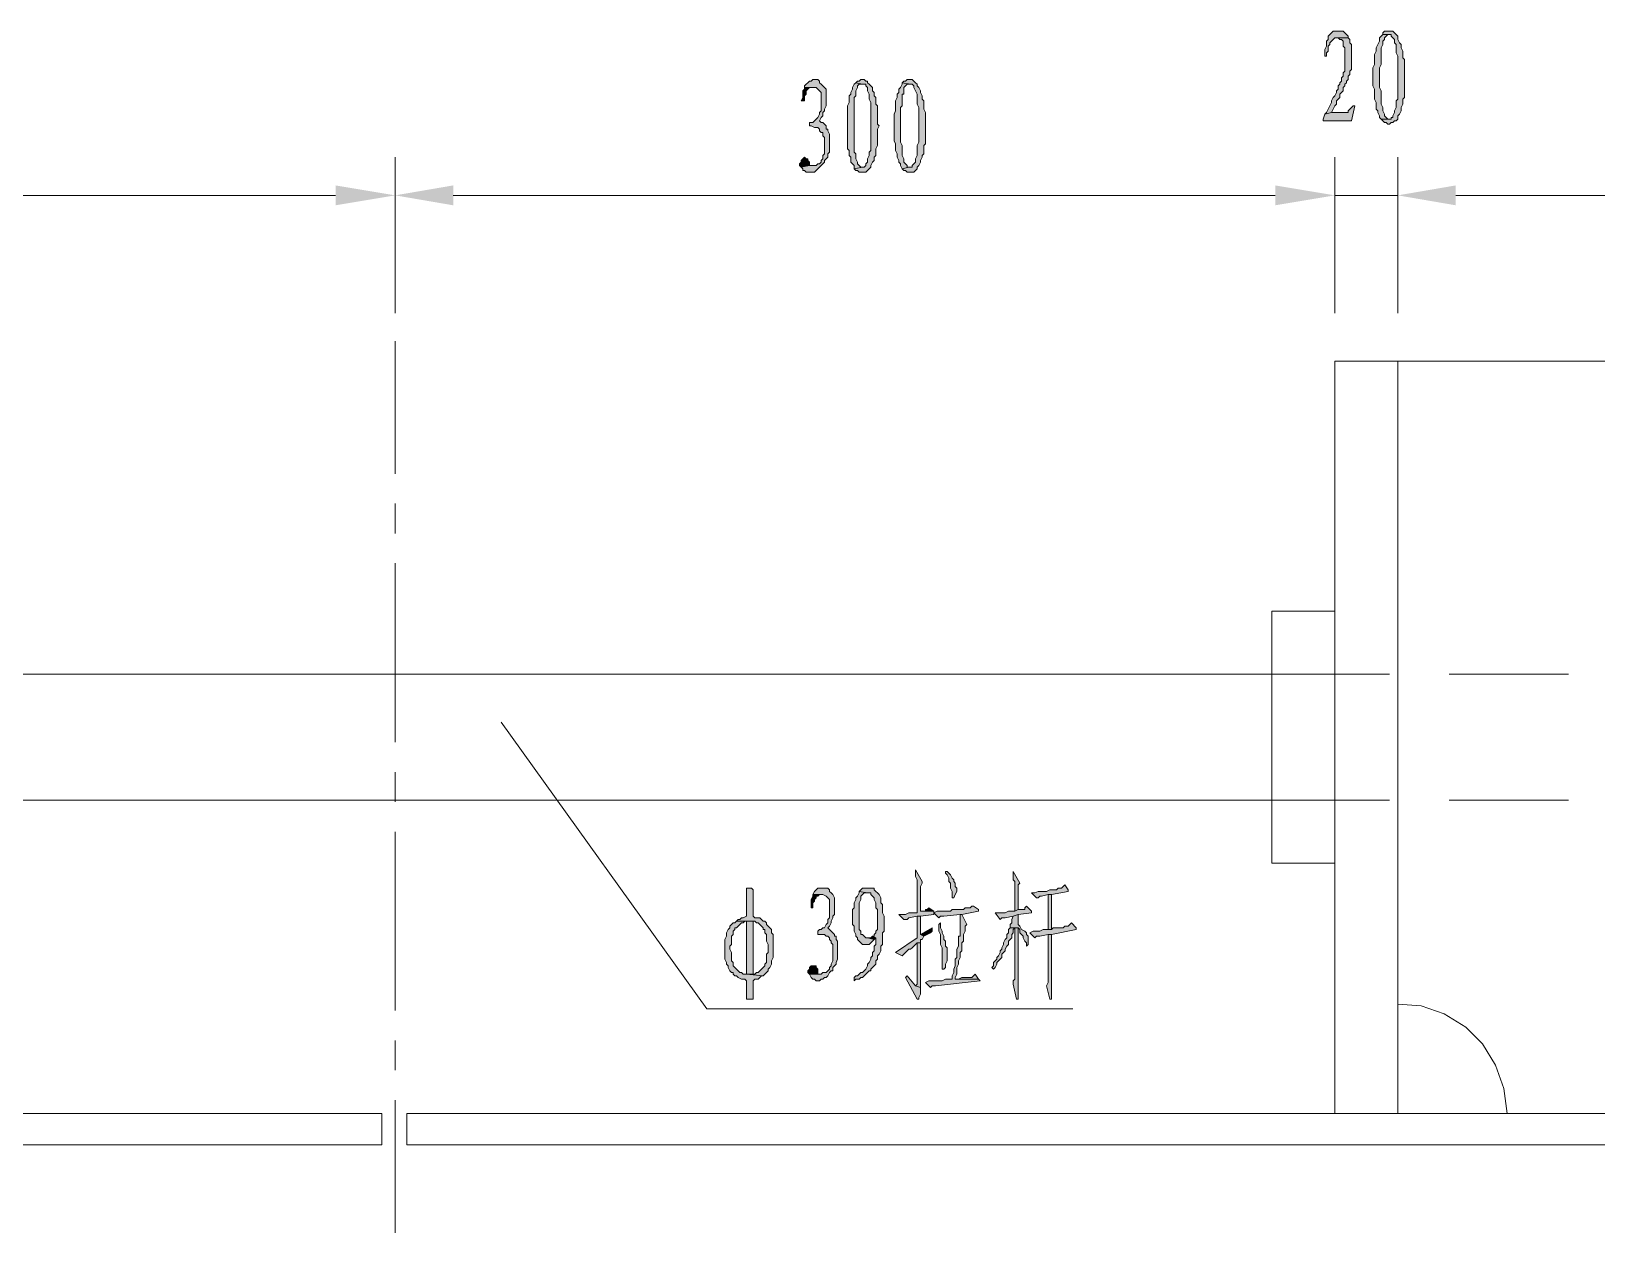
# Model space of a CAD drawing. Header units: millimetres. Extents: x 24 to 410, y 10 to 282.
# Drawn here: x 303.25 to 343.24, y 218.61 to 249.3 of the extents above; entities that cross this region are included whole.
import ezdxf

# ---------------------------------------------------------------- set-up
doc = ezdxf.new("R2010")
doc.units = ezdxf.units.MM

msp = doc.modelspace()

# ---------------------------------------------------------------- hatches: boundary and pattern name
h = msp.add_hatch(color=7)
h.dxf.hatch_style = 2
h.paths.add_polyline_path([(336.677, 249.301), (336.507667, 249.301), (336.465333, 249.258667), (336.423, 249.216333), (336.380667, 249.174), (336.380667, 249.089333), (336.338333, 249.047), (336.338333, 248.92), (336.296, 248.835333), (336.296, 248.666), (336.338333, 248.666), (336.338333, 248.750667), (336.380667, 248.793), (336.380667, 248.92), (336.423, 248.962333), (336.423, 249.004667), (336.465333, 249.047), (336.507667, 249.089333), (336.55, 249.131667), (336.592333, 249.131667), (336.888667, 249.131667), (336.888667, 249.174), (336.846333, 249.216333), (336.804, 249.258667), (336.761667, 249.301)])
h = msp.add_hatch(color=7)
h.dxf.hatch_style = 2
h.paths.add_polyline_path([(336.888667, 249.131667), (336.592333, 249.131667), (336.634667, 249.131667), (336.677, 249.089333), (336.719333, 249.089333), (336.761667, 249.047), (336.761667, 248.92), (336.804, 248.877667), (336.804, 248.285), (336.761667, 248.242667), (336.761667, 248.158), (336.719333, 248.115667), (336.719333, 248.031), (336.677, 247.988667), (336.677, 247.946333), (336.634667, 247.904), (336.634667, 247.819333), (336.592333, 247.777), (336.592333, 247.734667), (336.55, 247.65), (336.507667, 247.607667), (336.465333, 247.523), (336.465333, 247.480667), (336.423, 247.396), (336.380667, 247.311333), (336.338333, 247.226667), (336.296, 247.184333), (336.465333, 247.226667), (336.507667, 247.311333), (336.55, 247.396), (336.592333, 247.438333), (336.592333, 247.523), (336.634667, 247.565333), (336.677, 247.607667), (336.677, 247.692333), (336.719333, 247.734667), (336.761667, 247.777), (336.761667, 247.861667), (336.804, 247.904), (336.804, 247.946333), (336.846333, 247.988667), (336.846333, 248.031), (336.888667, 248.073333), (336.888667, 248.158), (336.931, 248.200333), (336.931, 248.285), (336.973333, 248.327333), (336.973333, 248.962333), (336.931, 249.004667), (336.931, 249.089333)])
h = msp.add_hatch(color=7)
h.dxf.hatch_style = 2
h.paths.add_polyline_path([(337.777667, 249.216333), (337.735333, 249.174), (337.693, 249.131667), (337.693, 249.047), (337.650667, 248.962333), (337.608333, 248.877667), (337.608333, 248.793), (337.566, 248.708333), (337.566, 248.454333), (337.523667, 248.369667), (337.523667, 247.904), (337.566, 247.819333), (337.566, 247.565333), (337.608333, 247.480667), (337.608333, 247.311333), (337.650667, 247.269), (337.650667, 247.226667), (337.693, 247.142), (337.693, 247.099667), (337.735333, 247.057333), (337.904667, 247.057333), (337.862333, 247.099667), (337.82, 247.142), (337.82, 247.184333), (337.777667, 247.269), (337.777667, 247.353667), (337.735333, 247.438333), (337.735333, 247.777), (337.693, 247.861667), (337.693, 248.369667), (337.735333, 248.454333), (337.735333, 248.877667), (337.777667, 248.962333), (337.777667, 249.047), (337.82, 249.089333), (337.82, 249.131667), (337.862333, 249.174), (337.904667, 249.216333), (337.947, 249.216333)])
h = msp.add_hatch(color=7)
h.dxf.hatch_style = 2
h.paths.add_polyline_path([(337.947, 249.301), (337.82, 249.301), (337.777667, 249.258667), (337.777667, 249.216333), (337.947, 249.216333), (337.989333, 249.216333), (337.989333, 249.174), (338.031667, 249.131667), (338.074, 249.089333), (338.074, 249.004667), (338.116333, 248.962333), (338.116333, 248.750667), (338.158667, 248.666), (338.158667, 248.115667), (338.158667, 247.565333), (338.116333, 247.523), (338.116333, 247.353667), (338.074, 247.269), (338.074, 247.226667), (338.031667, 247.142), (338.031667, 247.099667), (337.989333, 247.099667), (337.989333, 247.057333), (337.904667, 247.057333), (337.735333, 247.057333), (337.777667, 247.015), (337.82, 246.972667), (337.862333, 246.972667), (337.904667, 246.930333), (337.947, 246.930333), (337.989333, 246.972667), (338.031667, 246.972667), (338.074, 247.015), (338.116333, 247.015), (338.158667, 247.057333), (338.158667, 247.142), (338.201, 247.184333), (338.243333, 247.269), (338.243333, 247.353667), (338.285667, 247.438333), (338.285667, 247.565333), (338.328, 247.607667), (338.328, 248.581333), (338.285667, 248.623667), (338.285667, 248.793), (338.243333, 248.877667), (338.243333, 248.962333), (338.201, 249.004667), (338.158667, 249.089333), (338.158667, 249.174), (338.116333, 249.216333), (338.074, 249.258667), (338.031667, 249.301)])
h = msp.add_hatch(color=7)
h.dxf.hatch_style = 2
h.paths.add_polyline_path([(323.257333, 248.073333), (323.215, 248.073333), (323.172667, 248.031), (323.130333, 248.031), (323.088, 247.988667), (323.045667, 247.946333), (323.003333, 247.904), (323.003333, 247.861667), (323.215, 247.861667), (323.299667, 247.861667), (323.342, 247.819333), (323.384333, 247.777), (323.426667, 247.734667), (323.426667, 247.269), (323.384333, 247.226667), (323.384333, 247.184333), (323.342, 247.099667), (323.299667, 247.057333), (323.257333, 247.015), (323.215, 246.972667), (323.130333, 246.972667), (323.130333, 246.888), (323.172667, 246.888), (323.257333, 246.845667), (323.342, 246.845667), (323.384333, 246.803333), (323.384333, 246.761), (323.426667, 246.718667), (323.469, 246.718667), (323.469, 246.634), (323.511333, 246.591667), (323.511333, 246.168333), (323.469, 246.126), (323.469, 246.041333), (323.426667, 245.999), (323.426667, 245.956667), (323.384333, 245.914333), (323.342, 245.914333), (323.299667, 245.872), (323.130333, 245.872), (322.918667, 245.829667), (322.961, 245.787333), (322.961, 245.745), (323.003333, 245.745), (323.045667, 245.702667), (323.257333, 245.702667), (323.299667, 245.745), (323.342, 245.787333), (323.384333, 245.829667), (323.426667, 245.872), (323.469, 245.914333), (323.511333, 245.956667), (323.511333, 245.999), (323.553667, 246.041333), (323.596, 246.083667), (323.596, 246.168333), (323.638333, 246.210667), (323.638333, 246.676333), (323.596, 246.761), (323.596, 246.803333), (323.553667, 246.803333), (323.553667, 246.888), (323.511333, 246.930333), (323.469, 246.972667), (323.426667, 246.972667), (323.384333, 247.015), (323.426667, 247.099667), (323.469, 247.142), (323.469, 247.226667), (323.511333, 247.269), (323.511333, 247.311333), (323.553667, 247.396), (323.553667, 247.819333), (323.511333, 247.861667), (323.469, 247.904), (323.426667, 247.946333), (323.384333, 247.988667), (323.384333, 248.031), (323.342, 248.073333)])
h = msp.add_hatch(color=7)
h.dxf.hatch_style = 2
h.paths.add_polyline_path([(324.315667, 247.988667), (324.273333, 247.946333), (324.231, 247.861667), (324.231, 247.819333), (324.188667, 247.734667), (324.188667, 247.692333), (324.146333, 247.65), (324.146333, 247.480667), (324.104, 247.396), (324.104, 246.295333), (324.146333, 246.253), (324.146333, 246.126), (324.188667, 246.083667), (324.188667, 245.956667), (324.231, 245.914333), (324.273333, 245.872), (324.273333, 245.787333), (324.485, 245.829667), (324.442667, 245.829667), (324.400333, 245.872), (324.358, 245.914333), (324.358, 245.956667), (324.315667, 246.041333), (324.315667, 246.168333), (324.273333, 246.210667), (324.273333, 247.607667), (324.315667, 247.65), (324.315667, 247.777), (324.358, 247.861667), (324.358, 247.904), (324.400333, 247.946333), (324.485, 247.946333)])
h = msp.add_hatch(color=7)
h.dxf.hatch_style = 2
h.paths.add_polyline_path([(324.485, 248.073333), (324.442667, 248.073333), (324.400333, 248.031), (324.358, 248.031), (324.315667, 247.988667), (324.485, 247.946333), (324.569667, 247.946333), (324.569667, 247.904), (324.612, 247.861667), (324.612, 247.777), (324.654333, 247.692333), (324.654333, 247.565333), (324.696667, 247.480667), (324.696667, 246.888), (324.696667, 246.845667), (324.696667, 246.253), (324.654333, 246.210667), (324.654333, 246.126), (324.612, 246.041333), (324.612, 245.956667), (324.569667, 245.914333), (324.569667, 245.872), (324.527333, 245.829667), (324.485, 245.829667), (324.273333, 245.787333), (324.315667, 245.745), (324.358, 245.745), (324.400333, 245.702667), (324.569667, 245.702667), (324.612, 245.745), (324.654333, 245.787333), (324.696667, 245.829667), (324.696667, 245.872), (324.739, 245.956667), (324.781333, 245.999), (324.781333, 246.083667), (324.823667, 246.126), (324.823667, 246.295333), (324.866, 246.38), (324.866, 246.803333), (324.908333, 246.888), (324.866, 246.930333), (324.866, 247.396), (324.823667, 247.438333), (324.823667, 247.607667), (324.781333, 247.65), (324.781333, 247.734667), (324.739, 247.777), (324.739, 247.861667), (324.696667, 247.904), (324.654333, 247.946333), (324.612, 247.988667), (324.612, 248.031), (324.569667, 248.031), (324.527333, 248.073333)])
h = msp.add_hatch(color=7)
h.dxf.hatch_style = 2
h.paths.add_polyline_path([(325.501, 247.988667), (325.501, 247.946333), (325.458667, 247.861667), (325.416333, 247.819333), (325.416333, 247.734667), (325.374, 247.692333), (325.374, 247.607667), (325.331667, 247.523), (325.331667, 247.269), (325.289333, 247.184333), (325.289333, 246.507), (325.331667, 246.422333), (325.331667, 246.295333), (325.331667, 246.253), (325.374, 246.168333), (325.374, 246.083667), (325.416333, 245.999), (325.416333, 245.956667), (325.458667, 245.914333), (325.458667, 245.872), (325.501, 245.787333), (325.670333, 245.829667), (325.628, 245.829667), (325.628, 245.872), (325.585667, 245.914333), (325.543333, 245.956667), (325.543333, 246.041333), (325.501, 246.126), (325.501, 246.38), (325.458667, 246.464667), (325.458667, 247.353667), (325.501, 247.396), (325.501, 247.692333), (325.543333, 247.692333), (325.543333, 247.861667), (325.585667, 247.904), (325.628, 247.946333), (325.712667, 247.946333)])
h = msp.add_hatch(color=7)
h.dxf.hatch_style = 2
h.paths.add_polyline_path([(325.712667, 248.073333), (325.628, 248.073333), (325.585667, 248.031), (325.543333, 248.031), (325.501, 247.988667), (325.712667, 247.946333), (325.755, 247.946333), (325.797333, 247.904), (325.797333, 247.861667), (325.839667, 247.777), (325.882, 247.692333), (325.882, 247.438333), (325.924333, 247.353667), (325.924333, 246.888), (325.924333, 246.845667), (325.924333, 246.464667), (325.882, 246.38), (325.882, 246.126), (325.839667, 246.041333), (325.839667, 245.956667), (325.797333, 245.914333), (325.755, 245.872), (325.755, 245.829667), (325.712667, 245.829667), (325.670333, 245.829667), (325.501, 245.787333), (325.543333, 245.745), (325.585667, 245.745), (325.628, 245.702667), (325.797333, 245.702667), (325.839667, 245.745), (325.882, 245.787333), (325.882, 245.829667), (325.924333, 245.872), (325.966667, 245.956667), (325.966667, 245.999), (326.009, 246.083667), (326.009, 246.126), (326.051333, 246.168333), (326.051333, 246.38), (326.093667, 246.422333), (326.093667, 247.226667), (326.051333, 247.311333), (326.051333, 247.523), (326.009, 247.565333), (326.009, 247.65), (325.966667, 247.734667), (325.966667, 247.777), (325.924333, 247.861667), (325.882, 247.904), (325.882, 247.946333), (325.839667, 247.988667), (325.797333, 248.031), (325.755, 248.073333)])
h = msp.add_hatch(color=7)
h.dxf.hatch_style = 2
h.paths.add_polyline_path([(323.003333, 247.861667), (323.003333, 247.819333), (322.961, 247.777), (322.961, 247.607667), (322.918667, 247.523), (323.003333, 247.523), (323.003333, 247.565333), (323.003333, 247.65), (323.045667, 247.692333), (323.045667, 247.777), (323.088, 247.819333), (323.130333, 247.861667), (323.215, 247.861667)])
h = msp.add_hatch(color=7)
h.dxf.hatch_style = 2
h.paths.add_polyline_path([(337.058, 247.396), (337.015667, 247.396), (336.973333, 247.353667), (336.931, 247.311333), (336.888667, 247.269), (336.888667, 247.226667), (336.846333, 247.226667), (336.465333, 247.226667), (336.296, 247.184333), (336.253667, 247.057333), (336.253667, 247.015), (336.973333, 247.015)])
h = msp.add_hatch(color=7)
h.dxf.hatch_style = 2
h.paths.add_polyline_path([(323.003333, 246.083667), (322.961, 246.041333), (322.918667, 245.999), (322.918667, 245.956667), (322.876333, 245.914333), (322.876333, 245.872), (322.918667, 245.829667), (323.130333, 245.872), (323.130333, 245.956667), (323.088, 245.999), (323.088, 246.041333), (323.045667, 246.041333)])
h = msp.add_hatch(color=7)
h.dxf.hatch_style = 2
h.paths.add_polyline_path([(311.023, 245.364), (311.023, 244.856), (312.547, 245.11)])
h = msp.add_hatch(color=7)
h.dxf.hatch_style = 2
h.paths.add_polyline_path([(314.028667, 245.364), (314.028667, 244.856), (312.547, 245.11)])
h = msp.add_hatch(color=7)
h.dxf.hatch_style = 2
h.paths.add_polyline_path([(335.026, 245.364), (335.026, 244.856), (336.55, 245.11)])
h = msp.add_hatch(color=7)
h.dxf.hatch_style = 2
h.paths.add_polyline_path([(335.026, 245.364), (335.026, 244.856), (336.55, 245.11)])
h = msp.add_hatch(color=7)
h.dxf.hatch_style = 2
h.paths.add_polyline_path([(339.640333, 245.364), (339.640333, 244.856), (338.158667, 245.11)])
h = msp.add_hatch(color=7)
h.dxf.hatch_style = 2
h.paths.add_polyline_path([(339.640333, 245.364), (339.640333, 244.856), (338.158667, 245.11)])
h = msp.add_hatch(color=7)
h.dxf.hatch_style = 2
h.paths.add_polyline_path([(325.839667, 227.880333), (325.839667, 227.711), (325.882, 227.626333), (325.882, 226.779667), (325.839667, 226.779667), (325.670333, 226.779667), (325.585667, 226.737333), (325.416333, 226.737333), (325.543333, 226.610333), (325.628, 226.610333), (325.670333, 226.652667), (325.882, 226.695), (325.966667, 226.695), (326.305333, 226.737333), (326.305333, 226.822), (325.966667, 226.822), (325.966667, 226.864333), (325.966667, 227.457), (326.009, 227.541667), (326.009, 227.584)])
h = msp.add_hatch(color=7)
h.dxf.hatch_style = 2
h.paths.add_polyline_path([(326.644, 227.838), (326.601667, 227.838), (326.601667, 227.795667), (326.644, 227.753333), (326.686333, 227.668667), (326.686333, 227.584), (326.728667, 227.541667), (326.728667, 227.414667), (326.771, 227.33), (326.771, 227.160667), (326.813333, 227.160667), (326.855667, 227.245333), (326.898, 227.33), (326.898, 227.414667), (326.855667, 227.457), (326.855667, 227.541667), (326.813333, 227.584), (326.813333, 227.626333), (326.771, 227.668667), (326.728667, 227.753333), (326.686333, 227.795667)])
h = msp.add_hatch(color=7)
h.dxf.hatch_style = 2
h.paths.add_polyline_path([(328.337333, 227.838), (328.337333, 227.626333), (328.379667, 227.584), (328.379667, 226.822), (328.464333, 226.864333), (328.464333, 227.076), (328.464333, 227.118333), (328.464333, 227.499333), (328.506667, 227.541667)])
h = msp.add_hatch(color=7)
h.dxf.hatch_style = 2
h.paths.add_polyline_path([(321.606333, 227.414667), (321.521667, 227.414667), (321.521667, 227.372333), (321.521667, 226.695), (321.437, 226.652667), (321.394667, 226.652667), (321.352333, 226.610333), (321.31, 226.610333), (321.267667, 226.568), (321.733333, 226.568), (321.775667, 226.525667), (321.818, 226.525667), (321.860333, 226.483333), (321.902667, 226.441), (321.945, 226.398667), (321.945, 226.356333), (321.987333, 226.356333), (321.987333, 226.271667), (322.029667, 226.229333), (322.029667, 226.06), (322.072, 225.975333), (322.072, 225.763667), (322.029667, 225.721333), (322.029667, 225.509667), (321.987333, 225.467333), (321.987333, 225.425), (321.945, 225.382667), (321.902667, 225.340333), (321.860333, 225.298), (321.818, 225.255667), (321.775667, 225.255667), (321.733333, 225.213333), (321.521667, 225.213333), (321.945, 225.171), (321.987333, 225.213333), (322.029667, 225.255667), (322.072, 225.298), (322.072, 225.340333), (322.114333, 225.382667), (322.156667, 225.467333), (322.156667, 225.552), (322.199, 225.636667), (322.199, 226.229333), (322.156667, 226.271667), (322.156667, 226.356333), (322.114333, 226.398667), (322.072, 226.441), (322.029667, 226.483333), (322.029667, 226.525667), (321.987333, 226.568), (321.945, 226.568), (321.902667, 226.610333), (321.860333, 226.652667), (321.733333, 226.652667), (321.691, 226.695), (321.691, 227.372333), (321.648667, 227.414667)])
h = msp.add_hatch(color=7)
h.dxf.hatch_style = 2
h.paths.add_polyline_path([(323.469, 227.414667), (323.342, 227.414667), (323.299667, 227.372333), (323.257333, 227.33), (323.215, 227.245333), (323.469, 227.245333), (323.553667, 227.203), (323.596, 227.160667), (323.638333, 227.118333), (323.638333, 226.652667), (323.596, 226.610333), (323.596, 226.525667), (323.553667, 226.483333), (323.511333, 226.398667), (323.469, 226.398667), (323.426667, 226.356333), (323.384333, 226.356333), (323.342, 226.314), (323.342, 226.229333), (323.384333, 226.229333), (323.511333, 226.229333), (323.553667, 226.187), (323.596, 226.187), (323.638333, 226.144667), (323.638333, 226.102333), (323.680667, 226.06), (323.680667, 226.017667), (323.723, 225.975333), (323.723, 225.552), (323.680667, 225.467333), (323.680667, 225.425), (323.638333, 225.382667), (323.638333, 225.340333), (323.596, 225.298), (323.553667, 225.255667), (323.469, 225.255667), (323.426667, 225.213333), (323.130333, 225.213333), (323.172667, 225.128667), (323.215, 225.086333), (323.257333, 225.086333), (323.299667, 225.044), (323.384333, 225.044), (323.426667, 225.086333), (323.469, 225.086333), (323.511333, 225.128667), (323.553667, 225.128667), (323.596, 225.171), (323.638333, 225.255667), (323.680667, 225.298), (323.723, 225.298), (323.723, 225.382667), (323.765333, 225.425), (323.807667, 225.467333), (323.807667, 225.509667), (323.85, 225.594333), (323.85, 226.06), (323.807667, 226.102333), (323.807667, 226.187), (323.765333, 226.187), (323.765333, 226.229333), (323.723, 226.271667), (323.680667, 226.314), (323.638333, 226.356333), (323.596, 226.398667), (323.638333, 226.441), (323.680667, 226.525667), (323.680667, 226.568), (323.723, 226.652667), (323.723, 226.695), (323.765333, 226.737333), (323.765333, 227.160667), (323.723, 227.245333), (323.680667, 227.287667), (323.638333, 227.33), (323.638333, 227.372333), (323.596, 227.414667)])
h = msp.add_hatch(color=7)
h.dxf.hatch_style = 2
h.paths.add_polyline_path([(323.215, 227.245333), (323.215, 227.203), (323.172667, 227.118333), (323.172667, 226.906667), (323.215, 226.906667), (323.215, 227.033667), (323.257333, 227.076), (323.257333, 227.118333), (323.299667, 227.160667), (323.299667, 227.203), (323.342, 227.203), (323.384333, 227.245333), (323.426667, 227.245333)])
h = msp.add_hatch(color=7)
h.dxf.hatch_style = 2
h.paths.add_polyline_path([(324.400333, 227.33), (324.400333, 227.287667), (324.358, 227.203), (324.315667, 227.160667), (324.315667, 227.118333), (324.273333, 227.033667), (324.273333, 226.906667), (324.231, 226.864333), (324.231, 226.483333), (324.273333, 226.441), (324.273333, 226.314), (324.315667, 226.229333), (324.315667, 226.187), (324.358, 226.144667), (324.358, 226.102333), (324.400333, 226.06), (324.442667, 226.017667), (324.485, 225.975333), (324.569667, 225.975333), (324.612, 225.975333), (324.654333, 225.975333), (324.696667, 226.017667), (324.739, 226.06), (324.781333, 226.102333), (324.612, 226.144667), (324.569667, 226.144667), (324.527333, 226.187), (324.485, 226.229333), (324.442667, 226.229333), (324.442667, 226.271667), (324.442667, 226.314), (324.400333, 226.356333), (324.400333, 227.033667), (324.442667, 227.118333), (324.442667, 227.203), (324.485, 227.245333), (324.527333, 227.287667), (324.612, 227.287667)])
h = msp.add_hatch(color=7)
h.dxf.hatch_style = 2
h.paths.add_polyline_path([(324.654333, 227.414667), (324.485, 227.414667), (324.442667, 227.372333), (324.400333, 227.33), (324.612, 227.287667), (324.696667, 227.287667), (324.696667, 227.245333), (324.739, 227.203), (324.781333, 227.160667), (324.781333, 227.118333), (324.823667, 227.033667), (324.823667, 226.906667), (324.866, 226.864333), (324.866, 226.356333), (324.823667, 226.314), (324.823667, 226.271667), (324.781333, 226.229333), (324.781333, 226.187), (324.739, 226.187), (324.823667, 226.144667), (324.823667, 225.975333), (324.781333, 225.933), (324.781333, 225.806), (324.739, 225.763667), (324.739, 225.679), (324.696667, 225.636667), (324.696667, 225.594333), (324.654333, 225.509667), (324.612, 225.467333), (324.612, 225.425), (324.569667, 225.340333), (324.527333, 225.298), (324.485, 225.255667), (324.442667, 225.255667), (324.400333, 225.213333), (324.358, 225.171), (324.315667, 225.171), (324.273333, 225.128667), (324.273333, 225.044), (324.315667, 225.086333), (324.400333, 225.086333), (324.442667, 225.128667), (324.485, 225.128667), (324.527333, 225.171), (324.569667, 225.213333), (324.612, 225.255667), (324.654333, 225.298), (324.696667, 225.298), (324.696667, 225.340333), (324.739, 225.382667), (324.781333, 225.425), (324.823667, 225.467333), (324.823667, 225.552), (324.866, 225.594333), (324.866, 225.679), (324.908333, 225.721333), (324.950667, 225.806), (324.950667, 225.933), (324.993, 225.975333), (324.993, 226.271667), (325.035333, 226.314), (325.035333, 226.695), (324.993, 226.779667), (324.993, 226.991333), (324.950667, 227.033667), (324.950667, 227.160667), (324.908333, 227.245333), (324.866, 227.287667), (324.823667, 227.33), (324.781333, 227.372333), (324.781333, 227.414667), (324.739, 227.414667)])
h = msp.add_hatch(color=7)
h.dxf.hatch_style = 2
h.paths.add_polyline_path([(329.649667, 227.499333), (329.607333, 227.457), (329.565, 227.414667), (329.480333, 227.414667), (329.438, 227.372333), (329.268667, 227.372333), (329.184, 227.33), (328.972333, 227.33), (328.887667, 227.287667), (328.803, 227.287667), (328.93, 227.160667), (328.972333, 227.160667), (329.014667, 227.203), (329.057, 227.203), (329.226333, 227.245333), (329.311, 227.245333), (329.734333, 227.33), (329.734333, 227.372333)])
h = msp.add_hatch(color=7)
h.dxf.hatch_style = 2
h.paths.add_polyline_path([(329.311, 227.245333), (329.226333, 227.245333), (329.226333, 227.118333), (329.226333, 226.356333), (329.311, 226.356333)])
h = msp.add_hatch(color=7)
h.dxf.hatch_style = 2
h.paths.add_polyline_path([(326.178333, 226.906667), (326.136, 226.864333), (326.093667, 226.864333), (326.093667, 226.822), (325.966667, 226.822), (326.305333, 226.822)])
h = msp.add_hatch(color=7)
h.dxf.hatch_style = 2
h.paths.add_polyline_path([(327.025, 226.737333), (326.982667, 226.737333), (326.982667, 226.695), (326.982667, 226.187), (326.940333, 226.187), (326.940333, 225.933), (326.898, 225.848333), (326.898, 225.636667), (326.855667, 225.594333), (326.855667, 225.425), (326.813333, 225.340333), (326.813333, 225.255667), (326.771, 225.171), (326.771, 225.086333), (326.728667, 225.086333), (326.601667, 225.086333), (326.517, 225.044), (326.178333, 225.044), (326.093667, 225.001667), (326.220667, 224.874667), (326.263, 224.917), (326.347667, 224.917), (327.490667, 225.044), (327.448333, 225.086333), (326.855667, 225.086333), (326.855667, 225.128667), (326.898, 225.213333), (326.898, 225.382667), (326.940333, 225.467333), (326.940333, 225.552), (326.982667, 225.636667), (326.982667, 225.763667), (327.025, 225.806), (327.025, 226.017667), (327.067333, 226.06), (327.067333, 226.229333), (327.109667, 226.314), (327.109667, 226.441), (327.152, 226.483333)])
h = msp.add_hatch(color=7)
h.dxf.hatch_style = 2
h.paths.add_polyline_path([(327.321333, 226.949), (327.279, 226.949), (327.236667, 226.906667), (327.109667, 226.906667), (327.067333, 226.864333), (326.771, 226.864333), (326.728667, 226.822), (326.39, 226.822), (326.305333, 226.779667), (326.432333, 226.652667), (326.474667, 226.695), (326.517, 226.695), (326.559333, 226.695), (326.982667, 226.737333), (327.025, 226.737333), (327.448333, 226.822), (327.448333, 226.864333)])
h = msp.add_hatch(color=7)
h.dxf.hatch_style = 2
h.paths.add_polyline_path([(328.676, 226.949), (328.633667, 226.906667), (328.633667, 226.864333), (328.591333, 226.864333), (328.464333, 226.864333), (328.379667, 226.822), (328.210333, 226.822), (328.125667, 226.779667), (327.871667, 226.779667), (327.998667, 226.610333), (328.041, 226.652667), (328.125667, 226.652667), (328.337333, 226.695), (328.464333, 226.737333), (328.803, 226.779667), (328.803, 226.822)])
h = msp.add_hatch(color=7)
h.dxf.hatch_style = 2
h.paths.add_polyline_path([(328.464333, 226.737333), (328.337333, 226.695), (328.295, 226.610333), (328.295, 226.525667), (328.252667, 226.483333), (328.252667, 226.398667), (328.464333, 226.398667), (328.506667, 226.356333), (328.506667, 226.271667), (328.549, 226.229333), (328.591333, 226.187), (328.591333, 226.144667), (328.633667, 226.06), (328.676, 226.017667), (328.676, 225.933), (328.718333, 225.975333), (328.718333, 226.187), (328.676, 226.229333), (328.676, 226.271667), (328.633667, 226.314), (328.549, 226.356333), (328.506667, 226.441), (328.464333, 226.483333)])
h = msp.add_hatch(color=7)
h.dxf.hatch_style = 2
h.paths.add_polyline_path([(321.267667, 226.568), (321.225333, 226.525667), (321.183, 226.525667), (321.140667, 226.483333), (321.098333, 226.441), (321.098333, 226.398667), (321.056, 226.356333), (321.013667, 226.271667), (321.013667, 226.187), (320.971333, 226.102333), (320.971333, 225.594333), (321.013667, 225.509667), (321.013667, 225.467333), (321.056, 225.425), (321.056, 225.382667), (321.098333, 225.298), (321.140667, 225.255667), (321.183, 225.255667), (321.183, 225.213333), (321.225333, 225.171), (321.267667, 225.171), (321.31, 225.128667), (321.394667, 225.086333), (321.479333, 225.086333), (321.521667, 225.044), (321.521667, 224.578333), (321.691, 224.578333), (321.691, 225.044), (321.733333, 225.086333), (321.818, 225.086333), (321.860333, 225.128667), (321.902667, 225.171), (321.945, 225.171), (321.521667, 225.213333), (321.437, 225.213333), (321.394667, 225.255667), (321.352333, 225.255667), (321.31, 225.298), (321.267667, 225.340333), (321.225333, 225.382667), (321.183, 225.425), (321.183, 225.509667), (321.140667, 225.552), (321.140667, 225.763667), (321.098333, 225.848333), (321.098333, 225.933), (321.140667, 225.975333), (321.140667, 226.187), (321.183, 226.229333), (321.183, 226.314), (321.225333, 226.356333), (321.225333, 226.398667), (321.267667, 226.398667), (321.31, 226.441), (321.352333, 226.483333), (321.394667, 226.525667), (321.437, 226.525667), (321.479333, 226.568), (321.521667, 226.568)])
h = msp.add_hatch(color=7)
h.dxf.hatch_style = 2
h.paths.add_polyline_path([(321.521667, 226.568), (321.521667, 225.213333), (321.691, 225.213333), (321.691, 225.467333), (321.691, 225.509667), (321.691, 226.568)])
h = msp.add_hatch(color=7)
h.dxf.hatch_style = 2
h.paths.add_polyline_path([(325.966667, 226.695), (325.882, 226.695), (325.882, 226.144667), (325.331667, 225.763667), (325.501, 225.679), (325.543333, 225.721333), (325.585667, 225.763667), (325.628, 225.806), (325.670333, 225.848333), (325.712667, 225.848333), (325.755, 225.890667), (325.797333, 225.933), (325.839667, 225.975333), (325.882, 226.017667), (325.966667, 226.017667), (325.966667, 226.102333), (326.009, 226.102333), (326.051333, 226.187), (325.966667, 226.229333), (325.966667, 226.398667), (325.966667, 226.483333)])
h = msp.add_hatch(color=7)
h.dxf.hatch_style = 2
h.paths.add_polyline_path([(326.263, 226.398667), (325.966667, 226.229333), (326.051333, 226.187), (326.136, 226.229333), (326.220667, 226.271667), (326.263, 226.314)])
h = msp.add_hatch(color=7)
h.dxf.hatch_style = 2
h.paths.add_polyline_path([(326.474667, 226.525667), (326.432333, 226.483333), (326.432333, 226.314), (326.474667, 226.229333), (326.474667, 225.975333), (326.517, 225.890667), (326.517, 225.340333), (326.559333, 225.340333), (326.601667, 225.382667), (326.601667, 225.467333), (326.644, 225.552), (326.644, 225.636667), (326.644, 225.679), (326.644, 225.890667), (326.601667, 225.933), (326.601667, 226.06), (326.559333, 226.102333), (326.559333, 226.187), (326.517, 226.271667), (326.517, 226.314), (326.474667, 226.398667)])
h = msp.add_hatch(color=7)
h.dxf.hatch_style = 2
h.paths.add_polyline_path([(328.252667, 226.398667), (328.210333, 226.356333), (328.210333, 226.271667), (328.168, 226.229333), (328.168, 226.144667), (328.125667, 226.102333), (328.083333, 226.017667), (328.083333, 225.975333), (328.041, 225.890667), (328.041, 225.848333), (327.998667, 225.806), (327.998667, 225.763667), (327.956333, 225.679), (327.914, 225.636667), (327.914, 225.594333), (327.871667, 225.552), (327.829333, 225.509667), (327.829333, 225.425), (327.787, 225.382667), (327.829333, 225.340333), (327.871667, 225.382667), (327.914, 225.467333), (327.914, 225.509667), (327.956333, 225.552), (327.998667, 225.594333), (328.041, 225.636667), (328.041, 225.721333), (328.083333, 225.763667), (328.125667, 225.806), (328.125667, 225.848333), (328.168, 225.933), (328.210333, 225.975333), (328.210333, 226.06), (328.252667, 226.102333), (328.295, 226.144667), (328.295, 226.229333), (328.337333, 226.271667), (328.337333, 226.356333), (328.379667, 226.398667), (328.464333, 226.398667)])
h = msp.add_hatch(color=7)
h.dxf.hatch_style = 2
h.paths.add_polyline_path([(328.464333, 226.398667), (328.379667, 226.398667), (328.379667, 226.314), (328.379667, 225.086333), (328.337333, 225.044), (328.337333, 224.959333), (328.422, 224.578333), (328.464333, 224.578333), (328.464333, 225.001667)])
h = msp.add_hatch(color=7)
h.dxf.hatch_style = 2
h.paths.add_polyline_path([(329.819, 226.525667), (329.734333, 226.441), (329.649667, 226.441), (329.607333, 226.398667), (329.353333, 226.398667), (329.311, 226.356333), (329.099333, 226.356333), (329.014667, 226.314), (328.845333, 226.314), (328.760667, 226.271667), (328.887667, 226.144667), (328.93, 226.187), (328.972333, 226.187), (329.014667, 226.187), (329.226333, 226.229333), (329.311, 226.229333), (329.946, 226.356333), (329.946, 226.398667)])
h = msp.add_hatch(color=7)
h.dxf.hatch_style = 2
h.paths.add_polyline_path([(324.739, 226.187), (324.696667, 226.144667), (324.612, 226.144667), (324.781333, 226.102333), (324.823667, 226.144667)])
h = msp.add_hatch(color=7)
h.dxf.hatch_style = 2
h.paths.add_polyline_path([(325.966667, 226.017667), (325.882, 226.017667), (325.882, 225.171), (325.882, 224.959333), (325.839667, 224.917), (325.966667, 224.874667)])
h = msp.add_hatch(color=7)
h.dxf.hatch_style = 2
h.paths.add_polyline_path([(329.311, 226.229333), (329.226333, 226.229333), (329.226333, 226.102333), (329.226333, 225.086333), (329.226333, 225.044), (329.226333, 225.001667), (329.184, 224.917), (329.268667, 224.578333), (329.311, 224.578333), (329.311, 224.959333)])
h = msp.add_hatch(color=7)
h.dxf.hatch_style = 2
h.paths.add_polyline_path([(323.215, 225.425), (323.172667, 225.425), (323.130333, 225.382667), (323.130333, 225.340333), (323.088, 225.298), (323.088, 225.255667), (323.130333, 225.213333), (323.342, 225.213333), (323.342, 225.255667), (323.342, 225.340333), (323.299667, 225.382667), (323.299667, 225.425), (323.257333, 225.425)])
h = msp.add_hatch(color=7)
h.dxf.hatch_style = 2
h.paths.add_polyline_path([(325.628, 225.171), (325.585667, 225.128667), (325.882, 224.578333), (325.924333, 224.578333), (325.924333, 224.620667), (325.966667, 224.705333), (325.966667, 224.874667), (325.839667, 224.917)])
h = msp.add_hatch(color=7)
h.dxf.hatch_style = 2
h.paths.add_polyline_path([(327.363667, 225.213333), (327.321333, 225.171), (327.279, 225.128667), (327.025, 225.128667), (326.940333, 225.086333), (326.855667, 225.086333), (327.448333, 225.086333)])

# ---------------------------------------------------------------- linework, layer by layer
at = {"color": 7, "lineweight": 0}
for points in [[(336.677, 249.301), (336.507667, 249.301), (336.465333, 249.258667), (336.423, 249.216333), (336.380667, 249.174), (336.380667, 249.089333), (336.338333, 249.047), (336.338333, 248.92), (336.296, 248.835333), (336.296, 248.666), (336.338333, 248.666), (336.338333, 248.750667), (336.380667, 248.793), (336.380667, 248.92), (336.423, 248.962333), (336.423, 249.004667), (336.465333, 249.047), (336.507667, 249.089333), (336.55, 249.131667), (336.592333, 249.131667), (336.888667, 249.131667), (336.888667, 249.174), (336.846333, 249.216333), (336.804, 249.258667), (336.761667, 249.301)], [(336.888667, 249.131667), (336.592333, 249.131667), (336.634667, 249.131667), (336.677, 249.089333), (336.719333, 249.089333), (336.761667, 249.047), (336.761667, 248.92), (336.804, 248.877667), (336.804, 248.285), (336.761667, 248.242667), (336.761667, 248.158), (336.719333, 248.115667), (336.719333, 248.031), (336.677, 247.988667), (336.677, 247.946333), (336.634667, 247.904), (336.634667, 247.819333), (336.592333, 247.777), (336.592333, 247.734667), (336.55, 247.65), (336.507667, 247.607667), (336.465333, 247.523), (336.465333, 247.480667), (336.423, 247.396), (336.380667, 247.311333), (336.338333, 247.226667), (336.296, 247.184333), (336.465333, 247.226667), (336.507667, 247.311333), (336.55, 247.396), (336.592333, 247.438333), (336.592333, 247.523), (336.634667, 247.565333), (336.677, 247.607667), (336.677, 247.692333), (336.719333, 247.734667), (336.761667, 247.777), (336.761667, 247.861667), (336.804, 247.904), (336.804, 247.946333), (336.846333, 247.988667), (336.846333, 248.031), (336.888667, 248.073333), (336.888667, 248.158), (336.931, 248.200333), (336.931, 248.285), (336.973333, 248.327333), (336.973333, 248.962333), (336.931, 249.004667), (336.931, 249.089333)], [(337.777667, 249.216333), (337.735333, 249.174), (337.693, 249.131667), (337.693, 249.047), (337.650667, 248.962333), (337.608333, 248.877667), (337.608333, 248.793), (337.566, 248.708333), (337.566, 248.454333), (337.523667, 248.369667), (337.523667, 247.904), (337.566, 247.819333), (337.566, 247.565333), (337.608333, 247.480667), (337.608333, 247.311333), (337.650667, 247.269), (337.650667, 247.226667), (337.693, 247.142), (337.693, 247.099667), (337.735333, 247.057333), (337.904667, 247.057333), (337.862333, 247.099667), (337.82, 247.142), (337.82, 247.184333), (337.777667, 247.269), (337.777667, 247.353667), (337.735333, 247.438333), (337.735333, 247.777), (337.693, 247.861667), (337.693, 248.369667), (337.735333, 248.454333), (337.735333, 248.877667), (337.777667, 248.962333), (337.777667, 249.047), (337.82, 249.089333), (337.82, 249.131667), (337.862333, 249.174), (337.904667, 249.216333), (337.947, 249.216333)], [(337.947, 249.301), (337.82, 249.301), (337.777667, 249.258667), (337.777667, 249.216333), (337.947, 249.216333), (337.989333, 249.216333), (337.989333, 249.174), (338.031667, 249.131667), (338.074, 249.089333), (338.074, 249.004667), (338.116333, 248.962333), (338.116333, 248.750667), (338.158667, 248.666), (338.158667, 248.115667), (338.158667, 247.565333), (338.116333, 247.523), (338.116333, 247.353667), (338.074, 247.269), (338.074, 247.226667), (338.031667, 247.142), (338.031667, 247.099667), (337.989333, 247.099667), (337.989333, 247.057333), (337.904667, 247.057333), (337.735333, 247.057333), (337.777667, 247.015), (337.82, 246.972667), (337.862333, 246.972667), (337.904667, 246.930333), (337.947, 246.930333), (337.989333, 246.972667), (338.031667, 246.972667), (338.074, 247.015), (338.116333, 247.015), (338.158667, 247.057333), (338.158667, 247.142), (338.201, 247.184333), (338.243333, 247.269), (338.243333, 247.353667), (338.285667, 247.438333), (338.285667, 247.565333), (338.328, 247.607667), (338.328, 248.581333), (338.285667, 248.623667), (338.285667, 248.793), (338.243333, 248.877667), (338.243333, 248.962333), (338.201, 249.004667), (338.158667, 249.089333), (338.158667, 249.174), (338.116333, 249.216333), (338.074, 249.258667), (338.031667, 249.301)], [(323.257333, 248.073333), (323.215, 248.073333), (323.172667, 248.031), (323.130333, 248.031), (323.088, 247.988667), (323.045667, 247.946333), (323.003333, 247.904), (323.003333, 247.861667), (323.215, 247.861667), (323.299667, 247.861667), (323.342, 247.819333), (323.384333, 247.777), (323.426667, 247.734667), (323.426667, 247.269), (323.384333, 247.226667), (323.384333, 247.184333), (323.342, 247.099667), (323.299667, 247.057333), (323.257333, 247.015), (323.215, 246.972667), (323.130333, 246.972667), (323.130333, 246.888), (323.172667, 246.888), (323.257333, 246.845667), (323.342, 246.845667), (323.384333, 246.803333), (323.384333, 246.761), (323.426667, 246.718667), (323.469, 246.718667), (323.469, 246.634), (323.511333, 246.591667), (323.511333, 246.168333), (323.469, 246.126), (323.469, 246.041333), (323.426667, 245.999), (323.426667, 245.956667), (323.384333, 245.914333), (323.342, 245.914333), (323.299667, 245.872), (323.130333, 245.872), (322.918667, 245.829667), (322.961, 245.787333), (322.961, 245.745), (323.003333, 245.745), (323.045667, 245.702667), (323.257333, 245.702667), (323.299667, 245.745), (323.342, 245.787333), (323.384333, 245.829667), (323.426667, 245.872), (323.469, 245.914333), (323.511333, 245.956667), (323.511333, 245.999), (323.553667, 246.041333), (323.596, 246.083667), (323.596, 246.168333), (323.638333, 246.210667), (323.638333, 246.676333), (323.596, 246.761), (323.596, 246.803333), (323.553667, 246.803333), (323.553667, 246.888), (323.511333, 246.930333), (323.469, 246.972667), (323.426667, 246.972667), (323.384333, 247.015), (323.426667, 247.099667), (323.469, 247.142), (323.469, 247.226667), (323.511333, 247.269), (323.511333, 247.311333), (323.553667, 247.396), (323.553667, 247.819333), (323.511333, 247.861667), (323.469, 247.904), (323.426667, 247.946333), (323.384333, 247.988667), (323.384333, 248.031), (323.342, 248.073333)], [(324.315667, 247.988667), (324.273333, 247.946333), (324.231, 247.861667), (324.231, 247.819333), (324.188667, 247.734667), (324.188667, 247.692333), (324.146333, 247.65), (324.146333, 247.480667), (324.104, 247.396), (324.104, 246.295333), (324.146333, 246.253), (324.146333, 246.126), (324.188667, 246.083667), (324.188667, 245.956667), (324.231, 245.914333), (324.273333, 245.872), (324.273333, 245.787333), (324.485, 245.829667), (324.442667, 245.829667), (324.400333, 245.872), (324.358, 245.914333), (324.358, 245.956667), (324.315667, 246.041333), (324.315667, 246.168333), (324.273333, 246.210667), (324.273333, 247.607667), (324.315667, 247.65), (324.315667, 247.777), (324.358, 247.861667), (324.358, 247.904), (324.400333, 247.946333), (324.485, 247.946333)], [(324.485, 248.073333), (324.442667, 248.073333), (324.400333, 248.031), (324.358, 248.031), (324.315667, 247.988667), (324.485, 247.946333), (324.569667, 247.946333), (324.569667, 247.904), (324.612, 247.861667), (324.612, 247.777), (324.654333, 247.692333), (324.654333, 247.565333), (324.696667, 247.480667), (324.696667, 246.888), (324.696667, 246.845667), (324.696667, 246.253), (324.654333, 246.210667), (324.654333, 246.126), (324.612, 246.041333), (324.612, 245.956667), (324.569667, 245.914333), (324.569667, 245.872), (324.527333, 245.829667), (324.485, 245.829667), (324.273333, 245.787333), (324.315667, 245.745), (324.358, 245.745), (324.400333, 245.702667), (324.569667, 245.702667), (324.612, 245.745), (324.654333, 245.787333), (324.696667, 245.829667), (324.696667, 245.872), (324.739, 245.956667), (324.781333, 245.999), (324.781333, 246.083667), (324.823667, 246.126), (324.823667, 246.295333), (324.866, 246.38), (324.866, 246.803333), (324.908333, 246.888), (324.866, 246.930333), (324.866, 247.396), (324.823667, 247.438333), (324.823667, 247.607667), (324.781333, 247.65), (324.781333, 247.734667), (324.739, 247.777), (324.739, 247.861667), (324.696667, 247.904), (324.654333, 247.946333), (324.612, 247.988667), (324.612, 248.031), (324.569667, 248.031), (324.527333, 248.073333)], [(325.501, 247.988667), (325.501, 247.946333), (325.458667, 247.861667), (325.416333, 247.819333), (325.416333, 247.734667), (325.374, 247.692333), (325.374, 247.607667), (325.331667, 247.523), (325.331667, 247.269), (325.289333, 247.184333), (325.289333, 246.507), (325.331667, 246.422333), (325.331667, 246.295333), (325.331667, 246.253), (325.374, 246.168333), (325.374, 246.083667), (325.416333, 245.999), (325.416333, 245.956667), (325.458667, 245.914333), (325.458667, 245.872), (325.501, 245.787333), (325.670333, 245.829667), (325.628, 245.829667), (325.628, 245.872), (325.585667, 245.914333), (325.543333, 245.956667), (325.543333, 246.041333), (325.501, 246.126), (325.501, 246.38), (325.458667, 246.464667), (325.458667, 247.353667), (325.501, 247.396), (325.501, 247.692333), (325.543333, 247.692333), (325.543333, 247.861667), (325.585667, 247.904), (325.628, 247.946333), (325.712667, 247.946333)], [(325.712667, 248.073333), (325.628, 248.073333), (325.585667, 248.031), (325.543333, 248.031), (325.501, 247.988667), (325.712667, 247.946333), (325.755, 247.946333), (325.797333, 247.904), (325.797333, 247.861667), (325.839667, 247.777), (325.882, 247.692333), (325.882, 247.438333), (325.924333, 247.353667), (325.924333, 246.888), (325.924333, 246.845667), (325.924333, 246.464667), (325.882, 246.38), (325.882, 246.126), (325.839667, 246.041333), (325.839667, 245.956667), (325.797333, 245.914333), (325.755, 245.872), (325.755, 245.829667), (325.712667, 245.829667), (325.670333, 245.829667), (325.501, 245.787333), (325.543333, 245.745), (325.585667, 245.745), (325.628, 245.702667), (325.797333, 245.702667), (325.839667, 245.745), (325.882, 245.787333), (325.882, 245.829667), (325.924333, 245.872), (325.966667, 245.956667), (325.966667, 245.999), (326.009, 246.083667), (326.009, 246.126), (326.051333, 246.168333), (326.051333, 246.38), (326.093667, 246.422333), (326.093667, 247.226667), (326.051333, 247.311333), (326.051333, 247.523), (326.009, 247.565333), (326.009, 247.65), (325.966667, 247.734667), (325.966667, 247.777), (325.924333, 247.861667), (325.882, 247.904), (325.882, 247.946333), (325.839667, 247.988667), (325.797333, 248.031), (325.755, 248.073333)], [(323.003333, 247.861667), (323.003333, 247.819333), (322.961, 247.777), (322.961, 247.607667), (322.918667, 247.523), (323.003333, 247.523), (323.003333, 247.565333), (323.003333, 247.65), (323.045667, 247.692333), (323.045667, 247.777), (323.088, 247.819333), (323.130333, 247.861667), (323.215, 247.861667)], [(337.058, 247.396), (337.015667, 247.396), (336.973333, 247.353667), (336.931, 247.311333), (336.888667, 247.269), (336.888667, 247.226667), (336.846333, 247.226667), (336.465333, 247.226667), (336.296, 247.184333), (336.253667, 247.057333), (336.253667, 247.015), (336.973333, 247.015)], [(323.003333, 246.083667), (322.961, 246.041333), (322.918667, 245.999), (322.918667, 245.956667), (322.876333, 245.914333), (322.876333, 245.872), (322.918667, 245.829667), (323.130333, 245.872), (323.130333, 245.956667), (323.088, 245.999), (323.088, 246.041333), (323.045667, 246.041333)], [(325.839667, 227.880333), (325.839667, 227.711), (325.882, 227.626333), (325.882, 226.779667), (325.839667, 226.779667), (325.670333, 226.779667), (325.585667, 226.737333), (325.416333, 226.737333), (325.543333, 226.610333), (325.628, 226.610333), (325.670333, 226.652667), (325.882, 226.695), (325.966667, 226.695), (326.305333, 226.737333), (326.305333, 226.822), (325.966667, 226.822), (325.966667, 226.864333), (325.966667, 227.457), (326.009, 227.541667), (326.009, 227.584)], [(326.644, 227.838), (326.601667, 227.838), (326.601667, 227.795667), (326.644, 227.753333), (326.686333, 227.668667), (326.686333, 227.584), (326.728667, 227.541667), (326.728667, 227.414667), (326.771, 227.33), (326.771, 227.160667), (326.813333, 227.160667), (326.855667, 227.245333), (326.898, 227.33), (326.898, 227.414667), (326.855667, 227.457), (326.855667, 227.541667), (326.813333, 227.584), (326.813333, 227.626333), (326.771, 227.668667), (326.728667, 227.753333), (326.686333, 227.795667)], [(328.337333, 227.838), (328.337333, 227.626333), (328.379667, 227.584), (328.379667, 226.822), (328.464333, 226.864333), (328.464333, 227.076), (328.464333, 227.118333), (328.464333, 227.499333), (328.506667, 227.541667)], [(321.606333, 227.414667), (321.521667, 227.414667), (321.521667, 227.372333), (321.521667, 226.695), (321.437, 226.652667), (321.394667, 226.652667), (321.352333, 226.610333), (321.31, 226.610333), (321.267667, 226.568), (321.733333, 226.568), (321.775667, 226.525667), (321.818, 226.525667), (321.860333, 226.483333), (321.902667, 226.441), (321.945, 226.398667), (321.945, 226.356333), (321.987333, 226.356333), (321.987333, 226.271667), (322.029667, 226.229333), (322.029667, 226.06), (322.072, 225.975333), (322.072, 225.763667), (322.029667, 225.721333), (322.029667, 225.509667), (321.987333, 225.467333), (321.987333, 225.425), (321.945, 225.382667), (321.902667, 225.340333), (321.860333, 225.298), (321.818, 225.255667), (321.775667, 225.255667), (321.733333, 225.213333), (321.521667, 225.213333), (321.945, 225.171), (321.987333, 225.213333), (322.029667, 225.255667), (322.072, 225.298), (322.072, 225.340333), (322.114333, 225.382667), (322.156667, 225.467333), (322.156667, 225.552), (322.199, 225.636667), (322.199, 226.229333), (322.156667, 226.271667), (322.156667, 226.356333), (322.114333, 226.398667), (322.072, 226.441), (322.029667, 226.483333), (322.029667, 226.525667), (321.987333, 226.568), (321.945, 226.568), (321.902667, 226.610333), (321.860333, 226.652667), (321.733333, 226.652667), (321.691, 226.695), (321.691, 227.372333), (321.648667, 227.414667)], [(323.469, 227.414667), (323.342, 227.414667), (323.299667, 227.372333), (323.257333, 227.33), (323.215, 227.245333), (323.469, 227.245333), (323.553667, 227.203), (323.596, 227.160667), (323.638333, 227.118333), (323.638333, 226.652667), (323.596, 226.610333), (323.596, 226.525667), (323.553667, 226.483333), (323.511333, 226.398667), (323.469, 226.398667), (323.426667, 226.356333), (323.384333, 226.356333), (323.342, 226.314), (323.342, 226.229333), (323.384333, 226.229333), (323.511333, 226.229333), (323.553667, 226.187), (323.596, 226.187), (323.638333, 226.144667), (323.638333, 226.102333), (323.680667, 226.06), (323.680667, 226.017667), (323.723, 225.975333), (323.723, 225.552), (323.680667, 225.467333), (323.680667, 225.425), (323.638333, 225.382667), (323.638333, 225.340333), (323.596, 225.298), (323.553667, 225.255667), (323.469, 225.255667), (323.426667, 225.213333), (323.130333, 225.213333), (323.172667, 225.128667), (323.215, 225.086333), (323.257333, 225.086333), (323.299667, 225.044), (323.384333, 225.044), (323.426667, 225.086333), (323.469, 225.086333), (323.511333, 225.128667), (323.553667, 225.128667), (323.596, 225.171), (323.638333, 225.255667), (323.680667, 225.298), (323.723, 225.298), (323.723, 225.382667), (323.765333, 225.425), (323.807667, 225.467333), (323.807667, 225.509667), (323.85, 225.594333), (323.85, 226.06), (323.807667, 226.102333), (323.807667, 226.187), (323.765333, 226.187), (323.765333, 226.229333), (323.723, 226.271667), (323.680667, 226.314), (323.638333, 226.356333), (323.596, 226.398667), (323.638333, 226.441), (323.680667, 226.525667), (323.680667, 226.568), (323.723, 226.652667), (323.723, 226.695), (323.765333, 226.737333), (323.765333, 227.160667), (323.723, 227.245333), (323.680667, 227.287667), (323.638333, 227.33), (323.638333, 227.372333), (323.596, 227.414667)], [(323.215, 227.245333), (323.215, 227.203), (323.172667, 227.118333), (323.172667, 226.906667), (323.215, 226.906667), (323.215, 227.033667), (323.257333, 227.076), (323.257333, 227.118333), (323.299667, 227.160667), (323.299667, 227.203), (323.342, 227.203), (323.384333, 227.245333), (323.426667, 227.245333)], [(324.400333, 227.33), (324.400333, 227.287667), (324.358, 227.203), (324.315667, 227.160667), (324.315667, 227.118333), (324.273333, 227.033667), (324.273333, 226.906667), (324.231, 226.864333), (324.231, 226.483333), (324.273333, 226.441), (324.273333, 226.314), (324.315667, 226.229333), (324.315667, 226.187), (324.358, 226.144667), (324.358, 226.102333), (324.400333, 226.06), (324.442667, 226.017667), (324.485, 225.975333), (324.569667, 225.975333), (324.612, 225.975333), (324.654333, 225.975333), (324.696667, 226.017667), (324.739, 226.06), (324.781333, 226.102333), (324.612, 226.144667), (324.569667, 226.144667), (324.527333, 226.187), (324.485, 226.229333), (324.442667, 226.229333), (324.442667, 226.271667), (324.442667, 226.314), (324.400333, 226.356333), (324.400333, 227.033667), (324.442667, 227.118333), (324.442667, 227.203), (324.485, 227.245333), (324.527333, 227.287667), (324.612, 227.287667)], [(324.654333, 227.414667), (324.485, 227.414667), (324.442667, 227.372333), (324.400333, 227.33), (324.612, 227.287667), (324.696667, 227.287667), (324.696667, 227.245333), (324.739, 227.203), (324.781333, 227.160667), (324.781333, 227.118333), (324.823667, 227.033667), (324.823667, 226.906667), (324.866, 226.864333), (324.866, 226.356333), (324.823667, 226.314), (324.823667, 226.271667), (324.781333, 226.229333), (324.781333, 226.187), (324.739, 226.187), (324.823667, 226.144667), (324.823667, 225.975333), (324.781333, 225.933), (324.781333, 225.806), (324.739, 225.763667), (324.739, 225.679), (324.696667, 225.636667), (324.696667, 225.594333), (324.654333, 225.509667), (324.612, 225.467333), (324.612, 225.425), (324.569667, 225.340333), (324.527333, 225.298), (324.485, 225.255667), (324.442667, 225.255667), (324.400333, 225.213333), (324.358, 225.171), (324.315667, 225.171), (324.273333, 225.128667), (324.273333, 225.044), (324.315667, 225.086333), (324.400333, 225.086333), (324.442667, 225.128667), (324.485, 225.128667), (324.527333, 225.171), (324.569667, 225.213333), (324.612, 225.255667), (324.654333, 225.298), (324.696667, 225.298), (324.696667, 225.340333), (324.739, 225.382667), (324.781333, 225.425), (324.823667, 225.467333), (324.823667, 225.552), (324.866, 225.594333), (324.866, 225.679), (324.908333, 225.721333), (324.950667, 225.806), (324.950667, 225.933), (324.993, 225.975333), (324.993, 226.271667), (325.035333, 226.314), (325.035333, 226.695), (324.993, 226.779667), (324.993, 226.991333), (324.950667, 227.033667), (324.950667, 227.160667), (324.908333, 227.245333), (324.866, 227.287667), (324.823667, 227.33), (324.781333, 227.372333), (324.781333, 227.414667), (324.739, 227.414667)], [(329.649667, 227.499333), (329.607333, 227.457), (329.565, 227.414667), (329.480333, 227.414667), (329.438, 227.372333), (329.268667, 227.372333), (329.184, 227.33), (328.972333, 227.33), (328.887667, 227.287667), (328.803, 227.287667), (328.93, 227.160667), (328.972333, 227.160667), (329.014667, 227.203), (329.057, 227.203), (329.226333, 227.245333), (329.311, 227.245333), (329.734333, 227.33), (329.734333, 227.372333)], [(329.311, 227.245333), (329.226333, 227.245333), (329.226333, 227.118333), (329.226333, 226.356333), (329.311, 226.356333)], [(326.178333, 226.906667), (326.136, 226.864333), (326.093667, 226.864333), (326.093667, 226.822), (325.966667, 226.822), (326.305333, 226.822)], [(327.025, 226.737333), (326.982667, 226.737333), (326.982667, 226.695), (326.982667, 226.187), (326.940333, 226.187), (326.940333, 225.933), (326.898, 225.848333), (326.898, 225.636667), (326.855667, 225.594333), (326.855667, 225.425), (326.813333, 225.340333), (326.813333, 225.255667), (326.771, 225.171), (326.771, 225.086333), (326.728667, 225.086333), (326.601667, 225.086333), (326.517, 225.044), (326.178333, 225.044), (326.093667, 225.001667), (326.220667, 224.874667), (326.263, 224.917), (326.347667, 224.917), (327.490667, 225.044), (327.448333, 225.086333), (326.855667, 225.086333), (326.855667, 225.128667), (326.898, 225.213333), (326.898, 225.382667), (326.940333, 225.467333), (326.940333, 225.552), (326.982667, 225.636667), (326.982667, 225.763667), (327.025, 225.806), (327.025, 226.017667), (327.067333, 226.06), (327.067333, 226.229333), (327.109667, 226.314), (327.109667, 226.441), (327.152, 226.483333)], [(327.321333, 226.949), (327.279, 226.949), (327.236667, 226.906667), (327.109667, 226.906667), (327.067333, 226.864333), (326.771, 226.864333), (326.728667, 226.822), (326.39, 226.822), (326.305333, 226.779667), (326.432333, 226.652667), (326.474667, 226.695), (326.517, 226.695), (326.559333, 226.695), (326.982667, 226.737333), (327.025, 226.737333), (327.448333, 226.822), (327.448333, 226.864333)], [(328.676, 226.949), (328.633667, 226.906667), (328.633667, 226.864333), (328.591333, 226.864333), (328.464333, 226.864333), (328.379667, 226.822), (328.210333, 226.822), (328.125667, 226.779667), (327.871667, 226.779667), (327.998667, 226.610333), (328.041, 226.652667), (328.125667, 226.652667), (328.337333, 226.695), (328.464333, 226.737333), (328.803, 226.779667), (328.803, 226.822)], [(328.464333, 226.737333), (328.337333, 226.695), (328.295, 226.610333), (328.295, 226.525667), (328.252667, 226.483333), (328.252667, 226.398667), (328.464333, 226.398667), (328.506667, 226.356333), (328.506667, 226.271667), (328.549, 226.229333), (328.591333, 226.187), (328.591333, 226.144667), (328.633667, 226.06), (328.676, 226.017667), (328.676, 225.933), (328.718333, 225.975333), (328.718333, 226.187), (328.676, 226.229333), (328.676, 226.271667), (328.633667, 226.314), (328.549, 226.356333), (328.506667, 226.441), (328.464333, 226.483333)], [(321.267667, 226.568), (321.225333, 226.525667), (321.183, 226.525667), (321.140667, 226.483333), (321.098333, 226.441), (321.098333, 226.398667), (321.056, 226.356333), (321.013667, 226.271667), (321.013667, 226.187), (320.971333, 226.102333), (320.971333, 225.594333), (321.013667, 225.509667), (321.013667, 225.467333), (321.056, 225.425), (321.056, 225.382667), (321.098333, 225.298), (321.140667, 225.255667), (321.183, 225.255667), (321.183, 225.213333), (321.225333, 225.171), (321.267667, 225.171), (321.31, 225.128667), (321.394667, 225.086333), (321.479333, 225.086333), (321.521667, 225.044), (321.521667, 224.578333), (321.691, 224.578333), (321.691, 225.044), (321.733333, 225.086333), (321.818, 225.086333), (321.860333, 225.128667), (321.902667, 225.171), (321.945, 225.171), (321.521667, 225.213333), (321.437, 225.213333), (321.394667, 225.255667), (321.352333, 225.255667), (321.31, 225.298), (321.267667, 225.340333), (321.225333, 225.382667), (321.183, 225.425), (321.183, 225.509667), (321.140667, 225.552), (321.140667, 225.763667), (321.098333, 225.848333), (321.098333, 225.933), (321.140667, 225.975333), (321.140667, 226.187), (321.183, 226.229333), (321.183, 226.314), (321.225333, 226.356333), (321.225333, 226.398667), (321.267667, 226.398667), (321.31, 226.441), (321.352333, 226.483333), (321.394667, 226.525667), (321.437, 226.525667), (321.479333, 226.568), (321.521667, 226.568)], [(321.521667, 226.568), (321.521667, 225.213333), (321.691, 225.213333), (321.691, 225.467333), (321.691, 225.509667), (321.691, 226.568)], [(325.966667, 226.695), (325.882, 226.695), (325.882, 226.144667), (325.331667, 225.763667), (325.501, 225.679), (325.543333, 225.721333), (325.585667, 225.763667), (325.628, 225.806), (325.670333, 225.848333), (325.712667, 225.848333), (325.755, 225.890667), (325.797333, 225.933), (325.839667, 225.975333), (325.882, 226.017667), (325.966667, 226.017667), (325.966667, 226.102333), (326.009, 226.102333), (326.051333, 226.187), (325.966667, 226.229333), (325.966667, 226.398667), (325.966667, 226.483333)], [(326.263, 226.398667), (325.966667, 226.229333), (326.051333, 226.187), (326.136, 226.229333), (326.220667, 226.271667), (326.263, 226.314)], [(326.474667, 226.525667), (326.432333, 226.483333), (326.432333, 226.314), (326.474667, 226.229333), (326.474667, 225.975333), (326.517, 225.890667), (326.517, 225.340333), (326.559333, 225.340333), (326.601667, 225.382667), (326.601667, 225.467333), (326.644, 225.552), (326.644, 225.636667), (326.644, 225.679), (326.644, 225.890667), (326.601667, 225.933), (326.601667, 226.06), (326.559333, 226.102333), (326.559333, 226.187), (326.517, 226.271667), (326.517, 226.314), (326.474667, 226.398667)], [(328.252667, 226.398667), (328.210333, 226.356333), (328.210333, 226.271667), (328.168, 226.229333), (328.168, 226.144667), (328.125667, 226.102333), (328.083333, 226.017667), (328.083333, 225.975333), (328.041, 225.890667), (328.041, 225.848333), (327.998667, 225.806), (327.998667, 225.763667), (327.956333, 225.679), (327.914, 225.636667), (327.914, 225.594333), (327.871667, 225.552), (327.829333, 225.509667), (327.829333, 225.425), (327.787, 225.382667), (327.829333, 225.340333), (327.871667, 225.382667), (327.914, 225.467333), (327.914, 225.509667), (327.956333, 225.552), (327.998667, 225.594333), (328.041, 225.636667), (328.041, 225.721333), (328.083333, 225.763667), (328.125667, 225.806), (328.125667, 225.848333), (328.168, 225.933), (328.210333, 225.975333), (328.210333, 226.06), (328.252667, 226.102333), (328.295, 226.144667), (328.295, 226.229333), (328.337333, 226.271667), (328.337333, 226.356333), (328.379667, 226.398667), (328.464333, 226.398667)], [(328.464333, 226.398667), (328.379667, 226.398667), (328.379667, 226.314), (328.379667, 225.086333), (328.337333, 225.044), (328.337333, 224.959333), (328.422, 224.578333), (328.464333, 224.578333), (328.464333, 225.001667)], [(329.819, 226.525667), (329.734333, 226.441), (329.649667, 226.441), (329.607333, 226.398667), (329.353333, 226.398667), (329.311, 226.356333), (329.099333, 226.356333), (329.014667, 226.314), (328.845333, 226.314), (328.760667, 226.271667), (328.887667, 226.144667), (328.93, 226.187), (328.972333, 226.187), (329.014667, 226.187), (329.226333, 226.229333), (329.311, 226.229333), (329.946, 226.356333), (329.946, 226.398667)], [(324.739, 226.187), (324.696667, 226.144667), (324.612, 226.144667), (324.781333, 226.102333), (324.823667, 226.144667)], [(325.966667, 226.017667), (325.882, 226.017667), (325.882, 225.171), (325.882, 224.959333), (325.839667, 224.917), (325.966667, 224.874667)], [(329.311, 226.229333), (329.226333, 226.229333), (329.226333, 226.102333), (329.226333, 225.086333), (329.226333, 225.044), (329.226333, 225.001667), (329.184, 224.917), (329.268667, 224.578333), (329.311, 224.578333), (329.311, 224.959333)], [(323.215, 225.425), (323.172667, 225.425), (323.130333, 225.382667), (323.130333, 225.340333), (323.088, 225.298), (323.088, 225.255667), (323.130333, 225.213333), (323.342, 225.213333), (323.342, 225.255667), (323.342, 225.340333), (323.299667, 225.382667), (323.299667, 225.425), (323.257333, 225.425)], [(325.628, 225.171), (325.585667, 225.128667), (325.882, 224.578333), (325.924333, 224.578333), (325.924333, 224.620667), (325.966667, 224.705333), (325.966667, 224.874667), (325.839667, 224.917)], [(327.363667, 225.213333), (327.321333, 225.171), (327.279, 225.128667), (327.025, 225.128667), (326.940333, 225.086333), (326.855667, 225.086333), (327.448333, 225.086333)]]:
    msp.add_lwpolyline(points, close=True, dxfattribs=at)
for points in [[(312.547, 242.104333), (312.547, 246.083667)], [(312.547, 242.104333), (312.547, 246.083667)], [(336.55, 242.104333), (336.55, 246.083667)], [(336.55, 242.104333), (336.55, 246.083667)], [(338.158667, 242.104333), (338.158667, 246.083667)], [(338.158667, 242.104333), (338.158667, 246.083667)], [(290.025667, 245.11), (311.023, 245.11)], [(335.026, 245.11), (314.028667, 245.11)], [(335.026, 245.11), (333.544333, 245.11)], [(338.158667, 245.11), (336.55, 245.11)], [(360.637667, 245.11), (339.640333, 245.11)], [(339.640333, 245.11), (341.122, 245.11)], [(312.547, 241.384667), (312.547, 237.998)], [(336.55, 240.876667), (363.728, 240.876667), (363.728, 221.657333)], [(336.55, 240.876667), (336.55, 221.657333)], [(338.158667, 240.876667), (338.158667, 221.657333)], [(312.547, 237.236), (312.547, 236.474)], [(312.547, 235.712), (312.547, 231.14)], [(334.941333, 234.484333), (334.941333, 228.049667), (336.55, 228.049667)], [(334.941333, 234.484333), (336.55, 234.484333)], [(287.104667, 232.875667), (334.941333, 232.875667)], [(337.947, 232.875667), (334.941333, 232.875667)], [(342.519, 232.875667), (339.471, 232.875667)], [(315.256333, 231.648), (320.505667, 224.324333), (329.861333, 224.324333)], [(312.547, 230.378), (312.547, 229.616)], [(287.104667, 229.658333), (334.941333, 229.658333)], [(337.947, 229.658333), (334.941333, 229.658333)], [(342.519, 229.658333), (339.471, 229.658333)], [(312.547, 228.854), (312.547, 224.282)], [(340.952667, 221.657333), (340.868, 222.292333), (340.656333, 222.885), (340.317667, 223.435333), (339.894333, 223.858667), (339.344, 224.197333), (338.751333, 224.409), (338.158667, 224.451333)], [(312.547, 223.52), (312.547, 222.758)], [(312.547, 221.996), (312.547, 218.609333)], [(254.889, 221.657333), (312.208333, 221.657333)], [(312.208333, 221.657333), (312.208333, 220.853)], [(312.843333, 221.657333), (370.84, 221.657333)], [(312.843333, 221.657333), (312.843333, 220.853)], [(254.889, 220.853), (312.208333, 220.853)], [(312.843333, 220.853), (370.84, 220.853)]]:
    msp.add_lwpolyline(points, dxfattribs=at)

doc.saveas('drawing.dxf')
